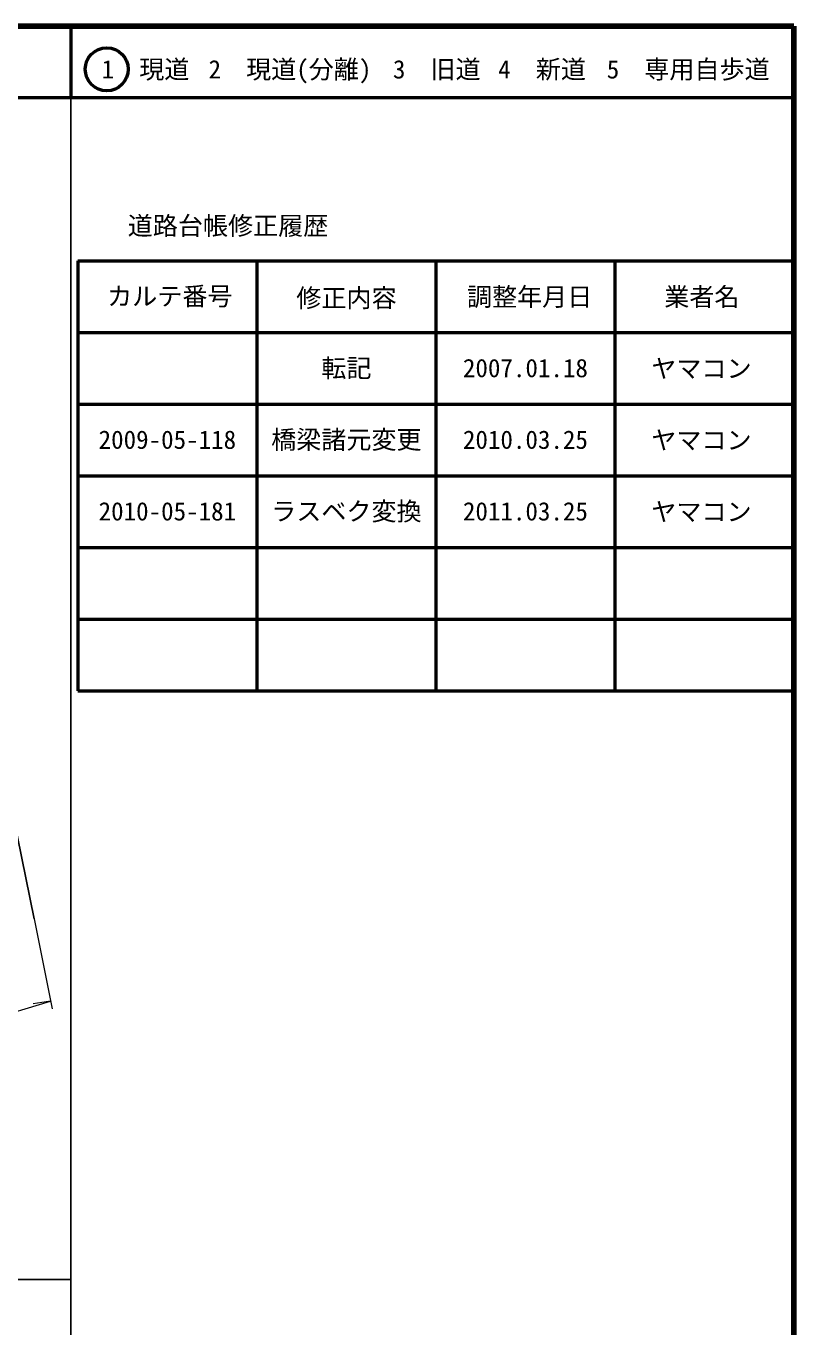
# Model space of a CAD drawing. Units: millimetres at full size, sheet at 1:1000; details may follow other scales. Extents: x 40000 to 680000, y 20000 to 380000.
# Drawn here: x 572762 to 680000, y 198357 to 380000 of the extents above; entities that cross this region are included whole.
import ezdxf
from ezdxf.enums import TextEntityAlignment as Align

# ---------------------------------------------------------------- set-up
doc = ezdxf.new("R2010")
doc.units = ezdxf.units.MM
doc.header["$LTSCALE"] = 1000
for name, color, linetype, lineweight in [('M-BMK-OTRS', 5, 'Continuous', 25), ('M-STR-HTXT', 7, 'Continuous', 13), ('M-TTL', 2, 'Continuous', 140), ('M-TTL-BAND', 7, 'Continuous', 25), ('M-TTL-FRAM', 2, 'Continuous', 50), ('M-TTL-LINE', 7, 'Continuous', 50)]:
    doc.layers.add(name, color=color, linetype=linetype, lineweight=lineweight)
doc.layers.add('M-TTL-TXT', color=7, linetype='Continuous')
doc.styles.add('ＭＳ ゴシック', font='')
doc.styles.get('ＭＳ ゴシック').set_extended_font_data('MS Gothic')

msp = doc.modelspace()

# ---------------------------------------------------------------- linework, layer by layer
at = {"layer": 'M-BMK-OTRS'}
msp.add_line((573878, 255344), (564980, 299103), dxfattribs=at)
at = {"layer": 'M-STR-HTXT'}
for p, q in [((573878, 255344), (576427, 242761)), ((576202, 243871), (573776, 243497))]:
    msp.add_line(p, q, dxfattribs=at)
msp.add_lwpolyline([(541257, 236262), (555698, 238582), (567521, 241255), (576202, 243871)], dxfattribs=at)
at = {"layer": 'M-TTL'}
for p, q in [((680000, 380000), (40000, 380000)), ((680000, 20000), (680000, 380000))]:
    msp.add_line(p, q, dxfattribs=at)
at = {"layer": 'M-TTL-BAND'}
for p, q in [((579000, 20000), (579000, 370000)), ((40000, 205000), (579000, 205000))]:
    msp.add_line(p, q, dxfattribs=at)
at = {"layer": 'M-TTL-FRAM'}
for p, q in [((580000, 347197), (580000, 287197)), ((580000, 347197), (680000, 347197)), ((580000, 287197), (680000, 287197))]:
    msp.add_line(p, q, dxfattribs=at)
at = {"layer": 'M-TTL-LINE'}
for p, q in [((579000, 380000), (579000, 370000)), ((40000, 370000), (680000, 370000)), ((605000, 347197), (605000, 287197)), ((630000, 347197), (630000, 287197)), ((655000, 347197), (655000, 287197)), ((580000, 337197), (680000, 337197)), ((580000, 327197), (680000, 327197)), ((580000, 317197), (680000, 317197)), ((580000, 307197), (680000, 307197)), ((580000, 297197), (680000, 297197))]:
    msp.add_line(p, q, dxfattribs=at)
msp.add_circle((584031, 373958), 3000, dxfattribs=at)

# ---------------------------------------------------------------- texts
at = {"layer": 'M-TTL-TXT', "style": 'ＭＳ ゴシック'}
for s, p in [('1\u3000現道', (589448, 373958)), ('2\u3000現道(分離)', (609619, 373958)), ('3\u3000旧道', (630121, 373958)), ('4\u3000新道', (644824, 373958)), ('5\u3000専用自歩道', (665228, 373958)), ('道路台帳修正履歴', (600968, 352113)), ('カルテ番号', (592839, 342277)), ('修正内容', (617509, 342023)), ('調整年月日', (643089, 342197)), ('業者名', (667134, 342197)), ('転記', (617500, 332245)), ('2007.01.18', (642500, 332245)), ('ヤマコン', (667077, 332189)), ('2009-05-118', (592500, 322245)), ('橋梁諸元変更', (617500, 322245)), ('2010.03.25', (642500, 322245)), ('ヤマコン', (667077, 322189)), ('2010-05-181', (592500, 312245)), ('ラスベク変換', (617500, 312245)), ('2011.03.25', (642500, 312245)), ('ヤマコン', (667077, 312189))]:
    msp.add_text(s, height=2566, dxfattribs=at).set_placement(p, align=Align.MIDDLE_CENTER)

doc.saveas('drawing.dxf')
